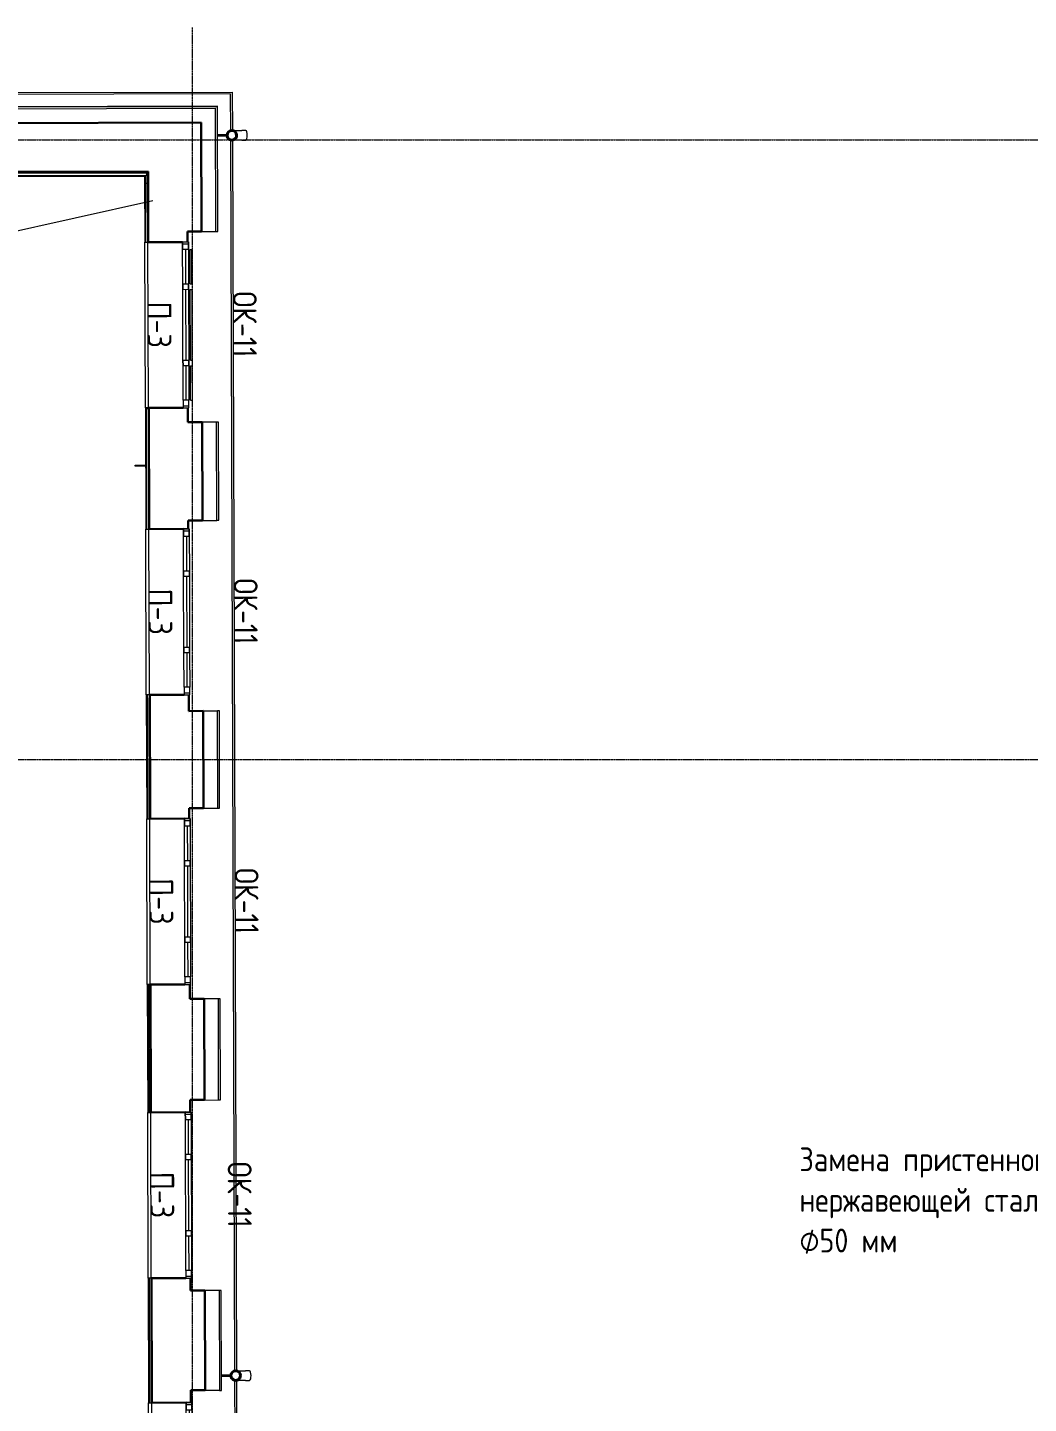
# Model space of a CAD drawing. Header units: millimetres. Extents: x -11345 to 411485, y -9810 to 73012.
# Drawn here: x 60873 to 71372, y 29788 to 44223 of the extents above; entities that cross this region are included whole.
import ezdxf

# ---------------------------------------------------------------- set-up
doc = ezdxf.new("R2010")
doc.units = ezdxf.units.MM
doc.linetypes.add('ADSK_Линия сетки', pattern=[25, 20, -2.5, 0, -2.5])
for name, color, linetype, lineweight in [('_ Окна', 7, 'Continuous', 9), ('Аннотация', 7, 'Continuous', 18), ('Марки окон', 7, 'Continuous', 20), ('Обобщенные модели', 7, 'Continuous', 18), ('Окна', 7, 'Continuous', 9), ('Оси', 253, 'Continuous', 9), ('Стены внутренние', 7, 'Continuous', 18), ('Стены наружные', 7, 'Continuous', 18), ('Стены несущие', 7, 'Continuous', 30), ('Стены отделка', 7, 'Continuous', 30), ('Стены штриховка', 7, 'Continuous', 9)]:
    doc.layers.add(name, color=color, linetype=linetype, lineweight=lineweight)
doc.layers.add('Линии', color=7, linetype='Continuous', lineweight=9, true_color=0x00a600)
doc.styles.add('GOST Common_2', font='GOST_Common.ttf', dxfattribs={"width": 0.9, "height": 250})

# ---------------------------------------------------------------- blocks, each defined once
blk = doc.blocks.new('Водосток - Тип 1 _карниз больше 490мм_-5200668-План 1-го этажа')
at = {"layer": 'Обобщенные модели', "lineweight": 9}
h = blk.add_hatch(dxfattribs=at)
h.set_pattern_fill('FP_19', color=256, style=0, pattern_type=2)
h.set_pattern_definition([(134.822, (43120.95, -30935.79), (-106.395, -105.736), [])])
h.paths.add_polyline_path([(174, 149), (174, 171), (164, 191), (147, 205), (125, 210), (102, 204), (86, 191), (76, 171), (76, 149), (86, 129), (103, 115), (125, 110), (147, 115), (164, 129), (172, 145)])
at = {"layer": 'Обобщенные модели'}
for p, q in [((75, 306), (75, 264)), ((175, 264), (175, 306)), ((120, 109), (120, 10)), ((130, 10), (130, 109))]:
    blk.add_line(p, q, dxfattribs=at)
at = {"layer": 'Обобщенные модели', "flags": 128}
for points in [[(75, 173), (75, 174), (75, 177), (75, 180), (75, 183), (75, 186), (75, 190), (75, 193), (75, 197), (75, 201), (75, 205), (75, 210), (75, 214), (75, 219), (75, 224), (75, 229), (75, 234), (75, 239), (75, 245), (75, 250), (75, 256), (75, 261), (75, 264)], [(175, 264), (175, 258), (175, 252), (175, 247), (175, 242), (175, 236), (175, 231), (175, 226), (175, 221), (175, 216), (175, 212), (175, 207), (175, 203), (175, 199), (175, 195), (175, 191), (175, 188), (175, 184), (175, 181), (175, 178), (175, 175), (175, 173)]]:
    blk.add_lwpolyline(points, dxfattribs=at)
at = {"layer": 'Обобщенные модели'}
for start, end in [(90, 270), (270, 90)]:
    blk.add_arc((125, 160), 52, start, end, dxfattribs=at)
at = {"layer": 'Обобщенные модели', "lineweight": 40}
for start, end in [(90, 270), (270, 90)]:
    blk.add_arc((125, 160), 50, start, end, dxfattribs=at)
at = {"layer": 'Обобщенные модели'}
for start_param, end_param in [(4.712389, 6.283185), (3.141593, 4.712389)]:
    blk.add_ellipse((125, 306), major_axis=(-50, 0), ratio=0.309017, start_param=start_param, end_param=end_param, dxfattribs=at)
blk = doc.blocks.new('Водосток - Тип 1 _карниз больше 490мм_-5200714-План 1-го этажа')
at = {"layer": 'Обобщенные модели'}
for p, q in [((75, 306), (75, 264)), ((175, 264), (175, 306)), ((120, 109), (120, 10)), ((130, 10), (130, 109))]:
    blk.add_line(p, q, dxfattribs=at)
at = {"layer": 'Обобщенные модели', "flags": 128}
for points in [[(75, 173), (75, 174), (75, 177), (75, 180), (75, 183), (75, 186), (75, 190), (75, 193), (75, 197), (75, 201), (75, 205), (75, 210), (75, 214), (75, 219), (75, 224), (75, 229), (75, 234), (75, 239), (75, 245), (75, 250), (75, 256), (75, 261), (75, 264)], [(175, 264), (175, 258), (175, 252), (175, 247), (175, 242), (175, 236), (175, 231), (175, 226), (175, 221), (175, 216), (175, 212), (175, 207), (175, 203), (175, 199), (175, 195), (175, 191), (175, 188), (175, 184), (175, 181), (175, 178), (175, 175), (175, 173)]]:
    blk.add_lwpolyline(points, dxfattribs=at)
at = {"layer": 'Обобщенные модели'}
for start, end in [(90, 270), (270, 90)]:
    blk.add_arc((125, 160), 52, start, end, dxfattribs=at)
at = {"layer": 'Обобщенные модели', "lineweight": 40}
for start, end in [(90, 270), (270, 90)]:
    blk.add_arc((125, 160), 50, start, end, dxfattribs=at)
at = {"layer": 'Обобщенные модели'}
for start_param, end_param in [(4.712389, 6.283185), (3.141593, 4.712389)]:
    blk.add_ellipse((125, 306), major_axis=(-50, 0), ratio=0.309017, start_param=start_param, end_param=end_param, dxfattribs=at)
blk = doc.blocks.new('окно трехпол с фрамугой - 1700-2240_h___нов_ ок-11-2595391-План 1-го этажа')
at = {"layer": '_ Окна', "lineweight": 18}
for p, q in [((-870, 80), (-870, 140)), ((-870, 140), (-790, 140)), ((-790, 80), (-870, 80)), ((-790, 140), (-790, 80)), ((-430, 80), (-430, 140)), ((-430, 140), (-370, 140)), ((-370, 80), (-430, 80)), ((-370, 140), (-370, 80)), ((370, 80), (370, 140)), ((370, 140), (430, 140)), ((430, 80), (370, 80)), ((430, 140), (430, 80)), ((790, 140), (790, 80)), ((870, 140), (790, 140)), ((790, 80), (870, 80)), ((870, 80), (870, 140))]:
    blk.add_line(p, q, dxfattribs=at)
at = {"layer": '_ Окна'}
for p, q in [((-850, 80), (-850, 140)), ((-790, 110), (-430, 110)), ((-370, 110), (370, 110)), ((430, 110), (790, 110)), ((850, 80), (850, 140))]:
    blk.add_line(p, q, dxfattribs=at)
at = {"layer": 'Окна'}
for p, q in [((-870, 140), (-870, 80)), ((-790, 140), (-870, 140)), ((-870, 80), (-790, 80)), ((-790, 140), (-430, 140)), ((-430, 80), (-790, 80)), ((-370, 140), (-430, 140)), ((-430, 80), (-370, 80)), ((-370, 140), (370, 140)), ((370, 80), (-370, 80)), ((430, 140), (370, 140)), ((370, 80), (430, 80)), ((430, 140), (790, 140)), ((790, 80), (430, 80)), ((870, 140), (790, 140)), ((790, 80), (870, 80)), ((870, 80), (870, 140))]:
    blk.add_line(p, q, dxfattribs=at)
blk = doc.blocks.new('Окна 220 - Окна 181-4410553-План 1-го этажа')
at = {"layer": 'Окна'}
for p, q in [((30534, 26321), (30533, 26681)), ((30533, 26681), (30549, 26681)), ((30549, 26681), (30550, 26321)), ((30534, 26321), (30550, 26321)), ((30537, 25521), (30535, 26261)), ((30535, 26261), (30551, 26261)), ((30551, 26261), (30553, 25521)), ((30537, 25521), (30553, 25521)), ((30538, 25101), (30537, 25461)), ((30537, 25461), (30553, 25461)), ((30553, 25461), (30554, 25101)), ((30538, 25101), (30554, 25101))]:
    blk.add_line(p, q, dxfattribs=at)
blk = doc.blocks.new('оси')
at = {"layer": 'Оси', "linetype": 'ADSK_Линия сетки'}
for p, q in [((37050, -6855.047), (37050, 46377.998)), ((-5146.135, 45200), (62505.288, 45200)), ((-5146.135, 38700), (62505.288, 38700))]:
    blk.add_line(p, q, dxfattribs=at)

msp = doc.modelspace()

# ---------------------------------------------------------------- linework, layer by layer
at = {"layer": 'Линии', "color": 8, "true_color": 0x6e6e6e}
msp.add_line((52573.45048, 40277.88654), (62188.34041, 42407.1647), dxfattribs=at)
at = {"layer": 'Стены внутренние'}
for p, q in [((62132.99989, 42588.2693), (62132.58481, 42714.09855)), ((62140.80391, 40222.56087), (62135.03419, 41971.59235)), ((62140.77409, 40231.60069), (62120.77418, 40231.53869)), ((62140.77409, 40231.60069), (62140.8039, 40222.56134)), ((62003.05146, 39632.31798), (62109.31915, 39632.31798)), ((62003.05146, 39620.31798), (62003.05146, 39632.31798)), ((62109.31915, 39620.31798), (62003.05146, 39620.31798)), ((62109.31915, 39620.31798), (62109.31915, 39632.31798)), ((62150.70604, 37220.82861), (62144.96615, 38960.81828)), ((62160.76072, 34172.85271), (62154.99101, 35921.88296)), ((62160.7309, 34181.8924), (62140.73099, 34181.8304)), ((62160.7309, 34181.8924), (62160.76072, 34172.85305)), ((62145.15353, 32841.18274), (62165.15343, 32841.24474)), ((62170.89347, 31101.20921), (62165.11728, 32852.20497)), ((62165.11728, 32852.20497), (62165.15343, 32841.24474)), ((62181.13834, 27995.57975), (62175.20052, 29795.56996))]:
    msp.add_line(p, q, dxfattribs=at)
at = {"layer": 'Стены наружные'}
for p, q in [((62999.91208, 43525.74565), (50505.06639, 43499.02719)), ((50755.3438, 43519.56242), (63019.84607, 43545.78832)), ((62999.91208, 43525.74565), (63001.18065, 43141.18882)), ((63019.84607, 43545.78832), (63021.17529, 43142.84826)), ((63001.50462, 43042.98234), (63044.10186, 30130.05437)), ((63021.50976, 43041.45631), (63064.10034, 30130.5486)), ((62108.77424, 40231.50149), (62103.03435, 41971.49206)), ((62118.7062, 37220.72743), (62112.96631, 38960.71799)), ((62128.73105, 34181.7932), (62122.99116, 35921.78376)), ((62138.89348, 31101.15497), (62133.15359, 32841.14554)), ((63044.43352, 30029.51505), (63074.80957, 20821.31798)), ((63064.43481, 30029.15665), (63094.80968, 20821.31798)), ((62148.9403, 28055.56216), (62143.20041, 29795.55272))]:
    msp.add_line(p, q, dxfattribs=at)
at = {"layer": 'Стены несущие'}
for p, q in [((49926.26079, 43197.78881), (62695.8073, 43225.09468)), ((62699.34671, 42083.34115), (62695.8073, 43225.09468)), ((50436.26079, 42688.87821), (62137.3893, 42713.89942)), ((62137.3893, 42713.89942), (62139.69039, 41971.60569)), ((62549.34743, 42082.87615), (62699.34671, 42083.34115)), ((62549.68842, 41972.87668), (62549.34743, 42082.87615)), ((62139.69039, 41971.60569), (62499.68866, 41972.72168)), ((62505.0826, 40232.73004), (62145.08433, 40231.61406)), ((62145.08433, 40231.61406), (62149.02373, 38960.82977)), ((62555.54735, 40082.88576), (62555.08236, 40232.88504)), ((62705.54663, 40083.35076), (62555.54735, 40082.88576)), ((62708.74204, 39052.56532), (62705.54663, 40083.35076)), ((62558.74276, 39052.10032), (62708.74204, 39052.56532)), ((62559.02176, 38962.10075), (62558.74276, 39052.10032)), ((62149.02373, 38960.82977), (62509.022, 38961.94576)), ((62514.41594, 37221.95412), (62154.41767, 37220.83813)), ((62154.41767, 37220.83813), (62158.44437, 35921.89367)), ((62564.94269, 37052.10993), (62564.4157, 37222.10912)), ((62714.94197, 37052.57493), (62564.94269, 37052.10993)), ((62718.10068, 36033.62912), (62714.94197, 37052.57493)), ((62568.1014, 36033.16412), (62718.10068, 36033.62912)), ((62568.4424, 35923.16465), (62568.1014, 36033.16412)), ((62158.44437, 35921.89367), (62518.44264, 35923.00965)), ((62523.83657, 34183.01802), (62163.8383, 34181.90203)), ((62163.8383, 34181.90203), (62167.99428, 32841.25355)), ((62574.30132, 34033.17373), (62573.83633, 34183.17301)), ((62724.3006, 34033.63873), (62574.30132, 34033.17373)), ((62727.58859, 32972.9889), (62724.3006, 34033.63873)), ((62577.58932, 32972.52391), (62727.58859, 32972.9889)), ((62577.99231, 32842.52453), (62577.58932, 32972.52391)), ((62167.99428, 32841.25355), (62527.99255, 32842.36953)), ((62533.38649, 31102.37789), (62173.38822, 31101.26191)), ((62173.38822, 31101.26191), (62177.43556, 29795.65885)), ((62583.78924, 30972.53352), (62583.38625, 31102.53289)), ((62733.78852, 30972.99851), (62583.78924, 30972.53352)), ((62737.02987, 29927.39421), (62733.78852, 30972.99851)), ((62587.03059, 29926.92921), (62737.02987, 29927.39421)), ((62587.43359, 29796.92984), (62587.03059, 29926.92921)), ((62177.43556, 29795.65885), (62537.43383, 29796.77484))]:
    msp.add_line(p, q, dxfattribs=at)
at = {"layer": 'Стены отделка', "lineweight": 9}
for p, q in [((62865.27999, 43395.45746), (49756.26079, 43367.42568)), ((62865.27737, 43396.45741), (49756.34266, 43368.42581)), ((49756.3448, 43367.42581), (62865.27951, 43395.45741)), ((62849.35171, 42081.96075), (62845.34203, 43375.41478)), ((62865.27951, 43395.45741), (62865.27737, 43396.45741)), ((62869.35161, 42082.02274), (62865.27999, 43395.45746)), ((62122.72907, 42693.86779), (50436.26079, 42668.87793)), ((50468.26079, 42636.94629), (62100.75709, 42661.82074)), ((62100.75709, 42661.82074), (62103.03435, 41971.49206)), ((62112.71748, 42673.84634), (62122.77184, 42673.86784)), ((62113, 42588.20332), (62112.71748, 42673.84634)), ((62132.99989, 42588.2693), (62113, 42588.20332)), ((62122.77184, 42673.86784), (62122.72907, 42693.86779)), ((62135.03419, 41971.59235), (62132.99989, 42588.2693)), ((62699.34671, 42083.34115), (62699.35243, 42081.49575)), ((62699.35243, 42081.49575), (62849.35171, 42081.96075)), ((62849.35171, 42081.96075), (62869.35161, 42082.02274)), ((62103.03435, 41971.49206), (62115.03429, 41971.52926)), ((62115.03429, 41971.52817), (62135.03419, 41971.59235)), ((62120.77418, 40231.53869), (62108.77424, 40231.50149)), ((62108.77424, 40231.50149), (62112.96631, 38960.71799)), ((62120.80401, 40222.49669), (62120.77418, 40231.53869)), ((62140.80391, 40222.56087), (62120.80401, 40222.49669)), ((62144.96615, 38960.81828), (62140.80391, 40222.56087)), ((62855.55163, 40081.97036), (62705.55235, 40081.50536)), ((62875.55154, 40082.03235), (62855.55163, 40081.97036)), ((62858.74704, 39051.18492), (62855.55163, 40081.97036)), ((62878.74176, 39052.92089), (62875.55154, 40082.03235)), ((62708.74204, 39052.56532), (62708.74776, 39050.71992)), ((62708.74776, 39050.71992), (62858.74704, 39051.18492)), ((62858.74185, 39052.85889), (62878.74176, 39052.92089)), ((62112.96631, 38960.71799), (62124.96625, 38960.75519)), ((62124.96625, 38960.7541), (62144.96615, 38960.81828)), ((62130.70614, 37220.76463), (62118.7062, 37220.72743)), ((62118.7062, 37220.72743), (62122.99116, 35921.78376)), ((62130.80193, 37191.72538), (62130.70614, 37220.76463)), ((62150.70604, 37220.82861), (62130.70615, 37220.76264)), ((62154.99101, 35921.88296), (62150.70604, 37220.82861)), ((62864.94697, 37051.19453), (62714.94769, 37050.72953)), ((62884.94168, 37052.9305), (62864.94178, 37052.8685)), ((62868.10568, 36032.24872), (62864.94178, 37052.8685)), ((62888.10558, 36032.31072), (62884.94168, 37052.9305)), ((62718.10068, 36033.62912), (62718.1064, 36031.78372)), ((62718.1064, 36031.78372), (62868.10568, 36032.24872)), ((62868.10568, 36032.24872), (62888.10558, 36032.31072)), ((62122.99116, 35921.78376), (62154.99101, 35921.88296)), ((62140.73099, 34181.8304), (62128.73105, 34181.7932)), ((62128.73105, 34181.7932), (62133.15359, 32841.14554)), ((62140.76082, 34172.78853), (62140.73099, 34181.8304)), ((62160.76072, 34172.85271), (62140.76082, 34172.78853)), ((62165.11728, 32852.20497), (62160.76072, 34172.85271)), ((62874.3056, 34032.25833), (62724.30632, 34031.79333)), ((62894.30551, 34032.32033), (62874.3056, 34032.25833)), ((62877.59359, 32971.6085), (62874.3056, 34032.25833)), ((62897.5935, 32971.6705), (62894.30551, 34032.32033)), ((62727.58859, 32972.9889), (62727.59432, 32971.14351)), ((62727.59432, 32971.14351), (62877.59359, 32971.6085)), ((62877.59359, 32971.6085), (62897.5935, 32971.6705)), ((62133.15359, 32841.14554), (62145.15353, 32841.18274)), ((62145.11738, 32852.14079), (62165.11728, 32852.20497)), ((62145.15353, 32841.18274), (62145.11738, 32852.14079)), ((62150.89342, 31101.19217), (62138.89348, 31101.15497)), ((62138.89348, 31101.15497), (62143.20041, 29795.55272)), ((62170.89347, 31101.20921), (62150.89358, 31101.14503)), ((62175.20052, 29795.56996), (62170.89347, 31101.20921)), ((62883.79352, 30971.61811), (62733.79424, 30971.15312)), ((62903.79342, 30971.68011), (62883.79352, 30971.61811)), ((62883.79352, 30971.61811), (62887.03808, 29924.97876)), ((62907.03798, 29925.04076), (62903.79342, 30971.68011)), ((62737.02987, 29927.39421), (62737.03559, 29925.54881)), ((62737.03559, 29925.54881), (62887.03487, 29926.01381)), ((62887.03808, 29924.97876), (62907.03798, 29925.04076)), ((62143.20041, 29795.55272), (62155.20035, 29795.58992)), ((62155.20063, 29795.50398), (62155.16419, 29806.55046)), ((62155.20063, 29795.50398), (62175.20052, 29795.56996))]:
    msp.add_line(p, q, dxfattribs=at)
at = {"layer": 'Стены штриховка'}
for p, q in [((49776.26079, 43347.4684), (62845.34203, 43375.41478)), ((50456.26079, 42648.92066), (62112.71748, 42673.84634)), ((50466.26079, 42638.94202), (62102.75049, 42663.825)), ((62102.75049, 42663.825), (62105.03434, 41971.49826)), ((62115.03429, 41971.52817), (62113, 42588.20332)), ((62110.77423, 40231.50769), (62114.9663, 38960.72419)), ((62124.96625, 38960.7541), (62120.80401, 40222.49669)), ((62120.70619, 37220.73363), (62124.99115, 35921.78996)), ((62130.80193, 37191.72538), (62134.9911, 35921.82096)), ((62130.73104, 34181.7994), (62135.15358, 32841.15174)), ((62140.76082, 34172.78853), (62145.11738, 32852.14079)), ((62140.89347, 31101.16117), (62145.2004, 29795.55892)), ((62155.16419, 29806.55046), (62150.89342, 31101.19217))]:
    msp.add_line(p, q, dxfattribs=at)

# ---------------------------------------------------------------- block references
msp.add_blockref('оси', (25553.42928, -2155))
at = {"layer": 'Обобщенные модели', "rotation": 270.1776150639599}
for name, p in [('Водосток - Тип 1 _карниз больше 490мм_-5200668-План 1-го этажа', (62855.83428, 43216.63981)), ('Водосток - Тип 1 _карниз больше 490мм_-5200714-План 1-го этажа', (62896.17214, 30204.33213))]:
    msp.add_blockref(name, p, dxfattribs=at)
at = {"layer": 'Окна', "rotation": 270.1776150639597}
for p in [(62422.38602, 41102.47786), (62431.71935, 38091.70194), (62441.13999, 35052.76584), (62450.6899, 31972.12572), (62460.13118, 28926.53102)]:
    msp.add_blockref('окно трехпол с фрамугой - 1700-2240_h___нов_ ок-11-2595391-План 1-го этажа', p, dxfattribs=at)
at = {"layer": 'Окна'}
msp.add_blockref('Окна 220 - Окна 181-4410553-План 1-го этажа', (32044.45165, 15212.22413), dxfattribs=at)

# ---------------------------------------------------------------- texts
at = {"layer": 'Аннотация', "lineweight": 9, "insert": (68969.54562, 32474.48566), "char_height": 250, "width": 5494.5, "attachment_point": 1, "line_spacing_factor": 1.022766, "style": 'GOST Common_2'}
msp.add_mtext('\\pxt1.44,2.88,4.32,5.76,7.2,8.64,10.08,11.52,12.96,14.4,15.84,17.28,18.72,20.16,21.6,23.04,24.48,25.92,27.36,28.8,30.24,31.68,33.12,34.56,36,37.44,38.88,40.32,41.76,43.2,44.64,46.08;{Замена пристенного поручня из нержавеющей стали на высоте 900 мм, ⌀50 мм}', dxfattribs=at)
at = {"layer": 'Марки окон', "lineweight": 9, "char_height": 250, "attachment_point": 5, "rotation": 270.177615064, "line_spacing_factor": 1.022766, "style": 'GOST Common_2'}
for s, insert, width in [('\\pxqc,t1.8,3.6,5.4,7.2,9,10.8,12.6,14.4,16.2,18,19.8,21.6,23.4,25.2,27,28.8,30.6,32.4,34.2,36,37.8,39.6,41.4,43.2,45,46.8,48.6,50.4,52.2,54,55.8,57.6;{ОК-11}', (63151.68926, 41108.49355), 750.6), ('\\pxqc,t1.8,3.6,5.4,7.2,9,10.8,12.6,14.4,16.2,18,19.8,21.6,23.4,25.2,27,28.8,30.6,32.4,34.2,36,37.8,39.6,41.4,43.2,45,46.8,48.6,50.4,52.2,54,55.8,57.6;{П-3}', (62256.59607, 41105.26878), 505.8), ('\\pxqc,t1.8,3.6,5.4,7.2,9,10.8,12.6,14.4,16.2,18,19.8,21.6,23.4,25.2,27,28.8,30.6,32.4,34.2,36,37.8,39.6,41.4,43.2,45,46.8,48.6,50.4,52.2,54,55.8,57.6;{ОК-11}', (63161.02259, 38097.71763), 750.6), ('\\pxqc,t1.8,3.6,5.4,7.2,9,10.8,12.6,14.4,16.2,18,19.8,21.6,23.4,25.2,27,28.8,30.6,32.4,34.2,36,37.8,39.6,41.4,43.2,45,46.8,48.6,50.4,52.2,54,55.8,57.6;{П-3}', (62265.92941, 38094.49286), 505.8), ('\\pxqc,t1.8,3.6,5.4,7.2,9,10.8,12.6,14.4,16.2,18,19.8,21.6,23.4,25.2,27,28.8,30.6,32.4,34.2,36,37.8,39.6,41.4,43.2,45,46.8,48.6,50.4,52.2,54,55.8,57.6;{ОК-11}', (63170.44323, 35058.78153), 750.6), ('\\pxqc,t1.8,3.6,5.4,7.2,9,10.8,12.6,14.4,16.2,18,19.8,21.6,23.4,25.2,27,28.8,30.6,32.4,34.2,36,37.8,39.6,41.4,43.2,45,46.8,48.6,50.4,52.2,54,55.8,57.6;{П-3}', (62275.35004, 35055.55676), 505.8), ('\\pxqc,t1.8,3.6,5.4,7.2,9,10.8,12.6,14.4,16.2,18,19.8,21.6,23.4,25.2,27,28.8,30.6,32.4,34.2,36,37.8,39.6,41.4,43.2,45,46.8,48.6,50.4,52.2,54,55.8,57.6;{П-3}', (62284.89996, 31974.91663), 505.8), ('\\pxqc,t1.8,3.6,5.4,7.2,9,10.8,12.6,14.4,16.2,18,19.8,21.6,23.4,25.2,27,28.8,30.6,32.4,34.2,36,37.8,39.6,41.4,43.2,45,46.8,48.6,50.4,52.2,54,55.8,57.6;{ОК-11}', (63097.98173, 31977.88717), 750.6)]:
    msp.add_mtext(s, dxfattribs=dict(at, insert=insert, width=width))

doc.saveas('drawing.dxf')
